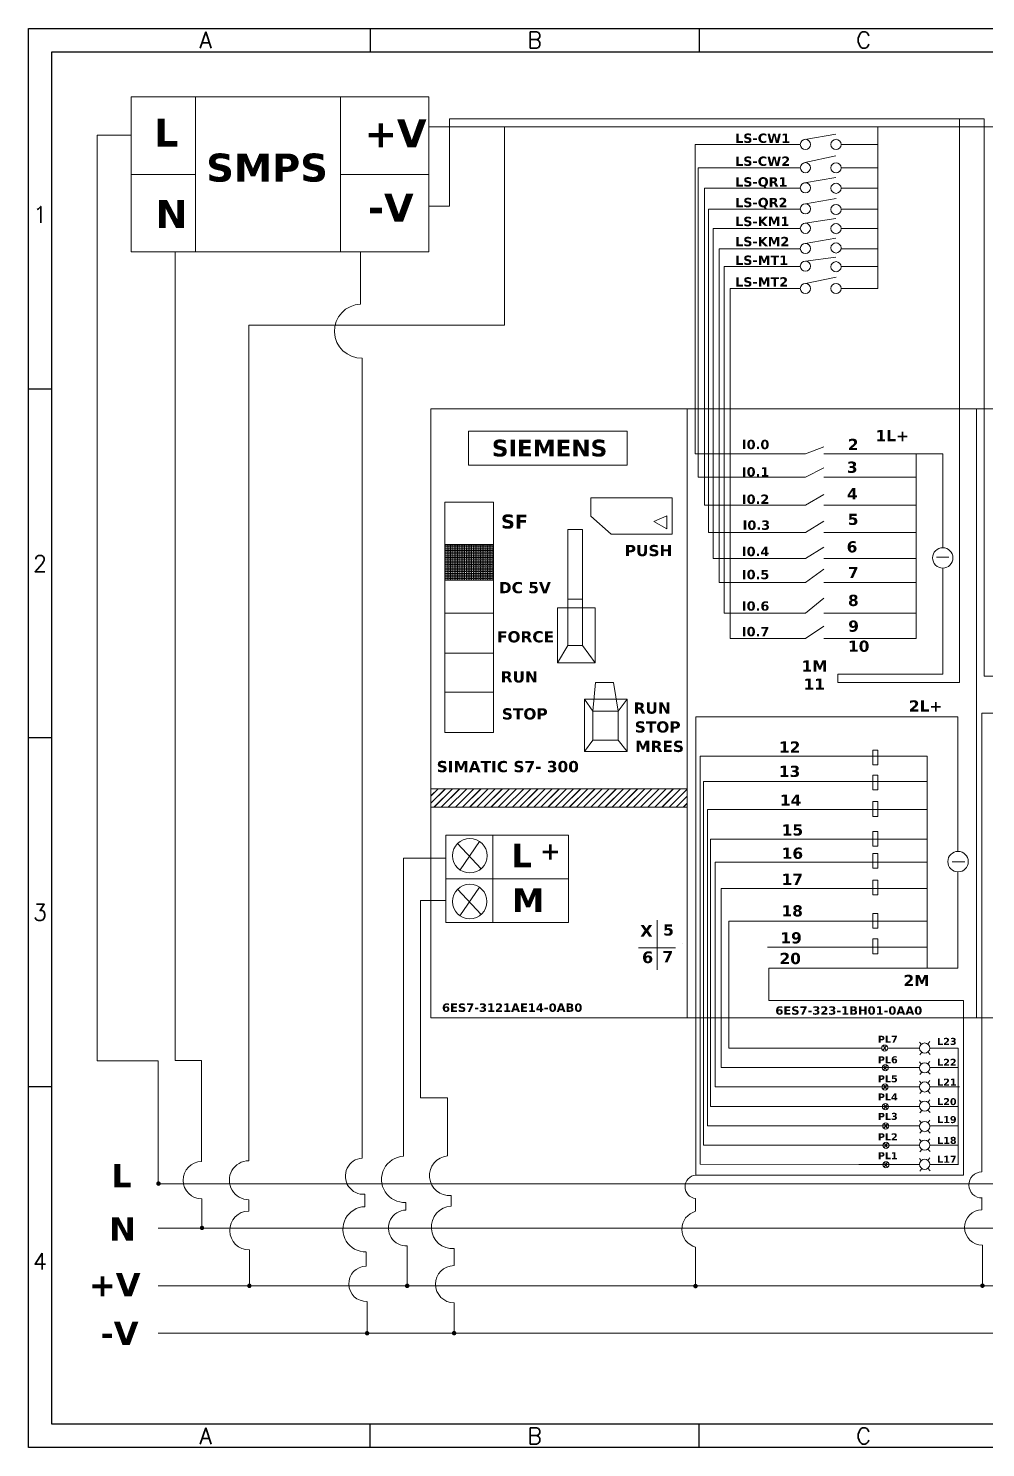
# Model space of a CAD drawing. Header units: millimetres. Extents: x -9791142 to 63260, y -4809864 to 11955173.
# Drawn here: x 13692 to 15745, y -3915 to -872 of the extents above; entities that cross this region are included whole.
import ezdxf

# ---------------------------------------------------------------- set-up
doc = ezdxf.new("R2010")
doc.units = ezdxf.units.MM
doc.header["$LTSCALE"] = 5
doc.styles.add('style2', font='verdana.ttf')

msp = doc.modelspace()

# ---------------------------------------------------------------- hatches: boundary and pattern name
at = {"lineweight": 9, "ltscale": 5}
h = msp.add_hatch(dxfattribs=at)
h.set_pattern_fill('ANGLE', color=256, scale=0.54)
h.set_pattern_definition([(0, (6733.0147, -293.874), (0, 3.7719), [2.7432, -1.0287]), (90, (6733.0147, -293.874), (-3.7719, 2e-16), [2.7432, -1.0287])])
h.paths.add_polyline_path([(14585.3, -1978.5), (14585.3, -2055.1), (14689.4, -2055.1), (14689.4, -1978.5)])
h = msp.add_hatch(dxfattribs=at)
h.set_pattern_fill('JIS_LC_20', color=256, scale=0.54)
h.set_pattern_definition([(45, (6752.418, -301.147), (-7.636753, 7.636753), []), (45, (6752.634, -301.147), (-7.636753, 7.636753), [])])
h.paths.add_polyline_path([(15104.7, -2502), (14555.4, -2502), (14555.4, -2541.6), (15104.7, -2541.6)])
h = msp.add_hatch(color=256, dxfattribs=at)
h.set_gradient(color2=(0, 0, 0), tint=1)
h.paths.add_polyline_path([(13971.2, -3343.9, 0.414214), (13966.3, -3348.7), (13971.2, -3348.7)])
h.paths.add_polyline_path([(13971.2, -3343.9), (13971.2, -3348.7), (13976, -3348.7, 0.414214)])
h.paths.add_polyline_path([(13976, -3348.7), (13971.2, -3348.7), (13966.3, -3348.7, 1)])
h = msp.add_hatch(color=256, dxfattribs=at)
h.set_gradient(color2=(0, 0, 0), tint=1)
h.paths.add_polyline_path([(14064.5, -3439, 0.414214), (14059.7, -3443.8), (14064.5, -3443.8)])
h.paths.add_polyline_path([(14064.5, -3439), (14064.5, -3443.8), (14069.3, -3443.8, 0.414214)])
h.paths.add_polyline_path([(14069.3, -3443.8), (14064.5, -3443.8), (14059.7, -3443.8, 1)])
h = msp.add_hatch(color=256, dxfattribs=at)
h.set_gradient(color2=(0, 0, 0), tint=1)
h.paths.add_polyline_path([(14166.1, -3563.1, 0.414214), (14161.2, -3567.9), (14166.1, -3567.9)])
h.paths.add_polyline_path([(14166.1, -3563.1), (14166.1, -3567.9), (14170.9, -3567.9, 0.414214)])
h.paths.add_polyline_path([(14170.9, -3567.9), (14166.1, -3567.9), (14161.2, -3567.9, 1)])
h = msp.add_hatch(color=256, dxfattribs=at)
h.set_gradient(color2=(0, 0, 0), tint=1)
h.paths.add_polyline_path([(14504.5, -3563.1, 0.414214), (14499.6, -3568), (14504.5, -3568)])
h.paths.add_polyline_path([(14504.5, -3563.1), (14504.5, -3568), (14509.3, -3568, 0.414214)])
h.paths.add_polyline_path([(14509.3, -3568), (14504.5, -3568), (14499.6, -3568, 1)])
h = msp.add_hatch(color=256, dxfattribs=at)
h.set_gradient(color2=(0, 0, 0), tint=1)
h.paths.add_polyline_path([(15122.8, -3563.6, 0.414214), (15117.9, -3568.4), (15122.8, -3568.4)])
h.paths.add_polyline_path([(15122.8, -3563.6), (15122.8, -3568.4), (15127.6, -3568.4, 0.414214)])
h.paths.add_polyline_path([(15127.6, -3568.4), (15122.8, -3568.4), (15117.9, -3568.4, 1)])
h = msp.add_hatch(color=256, dxfattribs=at)
h.set_gradient(color2=(0, 0, 0), tint=1)
h.paths.add_polyline_path([(15738, -3562.8, 0.414214), (15733.1, -3567.6), (15738, -3567.6)])
h.paths.add_polyline_path([(15738, -3562.8), (15738, -3567.6), (15742.8, -3567.6, 0.414214)])
h.paths.add_polyline_path([(15742.8, -3567.6), (15738, -3567.6), (15733.1, -3567.6, 1)])
h = msp.add_hatch(color=256, dxfattribs=at)
h.set_gradient(color2=(0, 0, 0), tint=1)
h.paths.add_polyline_path([(14418.5, -3664.8, 0.414214), (14413.7, -3669.6), (14418.5, -3669.6)])
h.paths.add_polyline_path([(14418.5, -3664.8), (14418.5, -3669.6), (14423.3, -3669.6, 0.414214)])
h.paths.add_polyline_path([(14423.3, -3669.6), (14418.5, -3669.6), (14413.7, -3669.6, 1)])
h = msp.add_hatch(color=256, dxfattribs=at)
h.set_gradient(color2=(0, 0, 0), tint=1)
h.paths.add_polyline_path([(14605.1, -3664.5, 0.414214), (14600.3, -3669.4), (14605.1, -3669.4)])
h.paths.add_polyline_path([(14605.1, -3664.5), (14605.1, -3669.4), (14609.9, -3669.4, 0.414214)])
h.paths.add_polyline_path([(14609.9, -3669.4), (14605.1, -3669.4), (14600.3, -3669.4, 1)])

# ---------------------------------------------------------------- linework, layer by layer
at = {"color": 6}
for p, q in [((14425, -871.8), (14425, -921.8)), ((15130.4, -871.8), (15130.4, -921.8)), ((13742.2, -1645.1), (13692.2, -1645.1)), ((13742.2, -2393.3), (13692.2, -2393.3)), ((13742.2, -3141.6), (13692.2, -3141.6)), ((14425, -3914.8), (14425, -3864.8)), ((15130.4, -3914.8), (15130.4, -3864.8))]:
    msp.add_line(p, q, dxfattribs=at)
at = {"lineweight": 9, "ltscale": 5}
for p, q in [((14050.8, -1018.6), (14050.8, -1351.1)), ((14361.7, -1018.6), (14361.7, -1338)), ((14550.8, -1082.8), (14712.9, -1082.8)), ((15688.5, -1066), (14595, -1066)), ((14595, -1066), (14595, -1252.8)), ((14712.9, -1082.8), (14712.9, -1508.4)), ((14712.9, -1082.8), (16097.8, -1082.8)), ((15513.4, -1120.6), (15513.4, -1082.8)), ((15688.5, -2274.6), (15688.5, -1066)), ((15688.5, -1066), (15741.4, -1066)), ((15741.4, -2260.4), (15741.4, -1065.9)), ((15741.4, -1068.5), (15741.4, -1066)), ((13912.3, -1101), (13839.5, -1101)), ((13839.5, -1101), (13839.5, -3085.6)), ((15122.2, -1784.3), (15122.2, -1120.6)), ((15263.8, -1120.6), (15122.2, -1120.6)), ((15263.8, -1120.6), (15347.4, -1120.6)), ((15357.1, -1109.8), (15423.9, -1098.4)), ((15434.9, -1120.6), (15513.4, -1120.6)), ((15513.4, -1120.6), (15513.4, -1429.7)), ((15357.1, -1159.7), (15423.9, -1144.9)), ((13912.3, -1184.8), (14050.8, -1184.8)), ((14361.7, -1184.8), (14550.8, -1184.8)), ((15128.3, -1834.3), (15128.3, -1170.6)), ((15264.4, -1170.6), (15128.3, -1170.6)), ((15264.4, -1170.6), (15347.4, -1170.6)), ((15434.9, -1170.6), (15513.4, -1170.6)), ((15141.7, -1894), (15141.7, -1214.4)), ((15263.8, -1214.4), (15141.7, -1214.4)), ((15263.8, -1214.4), (15347.4, -1214.4)), ((15356.5, -1202.9), (15423.4, -1191.7)), ((15434.9, -1214.4), (15513.9, -1214.4)), ((15358.3, -1247.7), (15424.4, -1236.6)), ((14595, -1252.8), (14550.8, -1252.8)), ((15150.7, -1952.4), (15150.7, -1259.1)), ((15265.3, -1259.1), (15150.7, -1259.1)), ((15263.8, -1259.1), (15347.4, -1259.1)), ((15434.9, -1259.1), (15513.4, -1259.1)), ((15160.7, -2008.5), (15160.7, -1300.8)), ((15263.8, -1300.8), (15160.7, -1300.8)), ((15263.8, -1300.8), (15347.4, -1300.8)), ((15357.6, -1289.7), (15423.9, -1279.1)), ((15434.9, -1300.8), (15513.4, -1300.8)), ((14361.7, -1338), (14361.7, -1351.1)), ((15357.9, -1333), (15423.9, -1321.7)), ((14007.2, -1351.1), (14007.2, -3084.8)), ((14050.8, -1351.1), (14050.8, -1351.1)), ((14361.7, -1351.1), (14361.7, -1351.1)), ((14361.7, -1351.1), (14361.7, -1351.1)), ((14404.4, -1351.1), (14404.4, -1463.3)), ((15173.6, -2059.7), (15173.6, -1344.3)), ((15264.4, -1344.3), (15173.6, -1344.3)), ((15263.8, -1344.3), (15347.4, -1344.3)), ((15358.3, -1370.9), (15423.9, -1362.2)), ((15434.8, -1344.3), (15513.4, -1344.3)), ((15184.3, -2125.5), (15184.3, -1382.2)), ((15263.8, -1382.2), (15184.3, -1382.2)), ((15263.8, -1382.2), (15347.4, -1382.2)), ((15434.9, -1382.2), (15513.4, -1382.2)), ((15197.2, -2180.3), (15197.2, -1429.7)), ((15263.8, -1429.7), (15197.2, -1429.7)), ((15265.9, -1429.7), (15263.8, -1429.7)), ((15265.6, -1429.7), (15347.4, -1429.7)), ((15358.3, -1418.5), (15424.3, -1405.4)), ((15434.9, -1429.7), (15513.4, -1429.7)), ((14712.9, -1508.4), (14164.7, -1508.4)), ((14164.7, -1508.4), (14164.7, -3299.6)), ((14407.9, -1578.6), (14407.9, -3293.9)), ((15104.7, -1687.2), (15104.7, -2993.4)), ((15725, -1687.2), (15725, -2993.4)), ((15252.6, -1784.3), (15122.2, -1784.3)), ((15358.5, -1784.3), (15252.6, -1784.3)), ((15358.5, -1784.3), (15398, -1768.8)), ((15358.5, -1834.3), (15398, -1814.3)), ((15252.6, -1834.3), (15128.3, -1834.3)), ((15358.5, -1834.3), (15252.6, -1834.3)), ((15398, -1834.3), (15596, -1834.3)), ((15358.5, -1894), (15398, -1871)), ((15252.6, -1894), (15141.7, -1894)), ((15358.5, -1894), (15252.6, -1894)), ((15398, -1894), (15596, -1894)), ((15596, -1894), (15596, -1894)), ((15358.5, -1952.4), (15398, -1928.4)), ((14941.9, -1956), (15072.7, -1956)), ((15072.7, -1956), (15072.7, -1956)), ((15252.6, -1952.4), (15150.7, -1952.4)), ((15358.5, -1952.4), (15252.6, -1952.4)), ((15398, -1952.4), (15596, -1952.4)), ((14585.3, -1978.5), (14689.4, -1978.5)), ((15358.5, -2008.5), (15398, -1984)), ((15639.5, -2005.9), (15666.2, -2005.9)), ((15254.9, -2008.5), (15160.7, -2008.5)), ((15358.5, -2008.5), (15252.6, -2008.5)), ((15358.5, -2059.7), (15398, -2031)), ((15398, -2008.5), (15596, -2008.5)), ((15652.9, -2029), (15652.9, -2256.4)), ((14585.3, -2055.1), (14689.4, -2055.1)), ((15254.9, -2059.7), (15173.6, -2059.7)), ((15358.5, -2059.7), (15252.6, -2059.7)), ((15398, -2059.7), (15596, -2059.7)), ((14848.7, -2096), (14880.7, -2096)), ((15358.5, -2125.5), (15398, -2093.5)), ((14585.3, -2125.9), (14689.4, -2125.9)), ((15258.1, -2125.5), (15184.3, -2125.5)), ((15358.5, -2125.5), (15252.6, -2125.5)), ((15398, -2125.5), (15596, -2125.5)), ((15358.5, -2180.3), (15398, -2153.7)), ((15255.1, -2180.3), (15197.2, -2180.3)), ((15358.5, -2180.3), (15252.6, -2180.3)), ((15398, -2180.3), (15596, -2180.3)), ((14585.3, -2211.1), (14689.4, -2211.1)), ((14848.7, -2195.2), (14826.8, -2232.2)), ((14880.7, -2195.2), (14907.6, -2232.2)), ((14908.1, -2274.3), (14902.4, -2335.8)), ((14908.1, -2274.3), (14946.7, -2274.3)), ((14946.7, -2274.3), (14956.9, -2335.8)), ((15652.9, -2256.4), (15427.7, -2256.4)), ((15427.7, -2256.4), (15427.7, -2274.6)), ((15427.7, -2274.6), (15688.5, -2274.6)), ((15824, -2260.4), (15741.4, -2260.4)), ((14585.3, -2294.9), (14689.4, -2294.9)), ((14884.6, -2310.3), (14902.4, -2335.8)), ((14975.9, -2310.3), (14956.9, -2335.8)), ((14956.9, -2335.8), (14956.9, -2335.8)), ((15821.3, -2340.3), (15736.4, -2340.3)), ((15736.4, -2340.3), (15736.4, -3323.5)), ((15254.4, -2348), (15123.1, -2348)), ((15123.1, -2348), (15123.1, -3321.7)), ((15685.1, -2348), (15254.4, -2348)), ((15685.1, -2636.5), (15685.1, -2348)), ((14585.3, -2381.6), (14689.4, -2381.6)), ((14884.6, -2422.6), (14902.4, -2398.1)), ((14956.9, -2398.1), (14975.9, -2422.6)), ((15277.1, -2432.5), (15132.4, -2432.5)), ((15132.4, -2432.5), (15132.4, -3307.4)), ((15503, -2419.2), (15503, -2450.8)), ((15283.1, -2486.9), (15139.8, -2486.9)), ((15139.8, -2486.9), (15139.8, -3266.5)), ((15292.6, -2486.9), (15277.1, -2486.9)), ((15292.6, -2486.9), (15619.2, -2486.9)), ((15503, -2472.9), (15503, -2504.6)), ((14555.4, -2502), (15104.7, -2502)), ((14555.4, -2541.6), (15104.7, -2541.6)), ((15104.7, -2541.6), (15104.7, -2541.6)), ((15280.7, -2546.4), (15148.6, -2546.4)), ((15148.6, -2546.4), (15148.6, -3224.8)), ((15309.6, -2546.4), (15277.1, -2546.4)), ((15309.6, -2546.4), (15619.2, -2546.4)), ((14587.4, -2601.6), (14587.4, -2789)), ((14659.6, -2615.1), (14617.9, -2676.3)), ((14688.3, -2601.6), (14688.3, -2789)), ((15282.5, -2609.9), (15154.9, -2609.9)), ((15154.9, -2609.9), (15154.9, -3183.2)), ((15327.7, -2609.9), (15277.1, -2609.9)), ((15327.7, -2609.9), (15619.2, -2609.9)), ((15503, -2594), (15503, -2625.6)), ((14612.7, -2619.4), (14663.1, -2673.7)), ((15503, -2640.7), (15503, -2672.3)), ((14587.4, -2651), (14496.6, -2651)), ((14496.6, -2651), (14496.6, -3290.2)), ((14617.9, -2676.3), (14617.9, -2676.3)), ((14663.1, -2673.7), (14663.1, -2673.7)), ((14663.1, -2673.7), (14663.1, -2673.7)), ((15277.1, -2659.7), (15164.9, -2659.7)), ((15164.9, -2659.7), (15164.9, -3141.5)), ((15341.9, -2659.7), (15277.1, -2659.7)), ((15341.9, -2659.7), (15619.2, -2659.7)), ((15619.2, -2659.7), (15619.2, -2659.7)), ((15673.3, -2658.8), (15699.9, -2658.8)), ((14587.4, -2695.3), (14850.3, -2695.3)), ((15503, -2698), (15503, -2729.6)), ((15685.1, -2886.9), (15685.1, -2680.2)), ((14612.5, -2717.7), (14662.9, -2771.9)), ((14659.4, -2713.4), (14617.7, -2774.6)), ((15287.4, -2716), (15178, -2716)), ((15178, -2716), (15178, -3099.9)), ((15277.1, -2716), (15619.2, -2716)), ((14587.4, -2741.9), (14533, -2741.9)), ((14533, -2741.9), (14533, -3165)), ((14587.4, -2789), (14587.4, -2789)), ((14658.7, -2771.9), (14658.7, -2771.9)), ((14658.7, -2771.9), (14658.7, -2771.9)), ((15040.4, -2784.1), (15040.4, -2890.6)), ((15286.2, -2785.9), (15194.5, -2785.9)), ((15194.5, -2785.9), (15194.5, -3057.4)), ((15277.1, -2785.9), (15619.2, -2785.9)), ((15503, -2769.4), (15503, -2801)), ((15503, -2824.2), (15503, -2855.9)), ((15000.7, -2843.5), (15079.8, -2843.5)), ((15094.4, -2834.4), (15094.4, -2834.4)), ((15277.1, -2841.6), (15619.2, -2841.6)), ((15040.4, -2890.6), (15040.4, -2890.6)), ((15406.7, -2886.9), (15280.1, -2886.9)), ((15280.1, -2886.9), (15280.1, -2956)), ((15619.2, -2886.9), (15685.1, -2886.9)), ((15280.1, -2956), (15697.2, -2956)), ((15697.2, -2956), (15697.2, -3330.4)), ((15104.7, -2993.4), (15104.7, -2993.4)), ((15194.5, -3057.4), (15194.5, -3058.2)), ((15481.2, -3058.2), (15194.5, -3058.2)), ((15473, -3058.2), (15522, -3058.2)), ((15532.1, -3052.7), (15524.6, -3063.5)), ((15525, -3052.7), (15532.1, -3063.8)), ((15528.3, -3058.2), (15528.6, -3058.2)), ((15535.2, -3058.2), (15603.3, -3058.2)), ((15603, -3045.4), (15606.9, -3050)), ((15608, -3067.1), (15603.8, -3072.5)), ((15621.1, -3066.5), (15625.8, -3072)), ((15625.5, -3044.3), (15621.2, -3049.9)), ((15625, -3058.2), (15686.1, -3058.2)), ((15686.1, -3058.2), (15686.1, -3294.9)), ((13839.5, -3085.6), (13970.6, -3085.6)), ((13970.6, -3085.6), (13970.6, -3349.1)), ((14007.2, -3084.8), (14063.5, -3084.8)), ((14063.5, -3084.8), (14063.5, -3272.3)), ((15476.3, -3099.9), (15178, -3099.9)), ((15473, -3099.9), (15603.3, -3099.9)), ((15533.1, -3094.8), (15525.5, -3105.6)), ((15525.9, -3094.8), (15533.1, -3105.9)), ((15603, -3087.8), (15606.9, -3092.4)), ((15625.5, -3086.7), (15621.2, -3092.3)), ((15625, -3099.9), (15686.1, -3099.9)), ((15603, -3128.8), (15606.9, -3133.3)), ((15608, -3109.5), (15603.8, -3114.9)), ((15621.1, -3108.9), (15625.8, -3114.4)), ((15625.5, -3127.7), (15621.2, -3133.3)), ((15474.6, -3141.5), (15164.9, -3141.5)), ((15476.1, -3141.5), (15473, -3141.5)), ((15476.1, -3141.5), (15603.3, -3141.5)), ((15532.9, -3136.1), (15525.3, -3146.9)), ((15525.7, -3136.1), (15532.8, -3147.2)), ((15608, -3150.4), (15603.8, -3155.9)), ((15621.1, -3149.8), (15625.8, -3155.3)), ((15625, -3141.5), (15689.1, -3141.5)), ((14533, -3165), (14591.1, -3165)), ((14591.1, -3165), (14591.1, -3289.4)), ((15474.2, -3183.2), (15154.9, -3183.2)), ((15473, -3183.2), (15603.3, -3183.2)), ((15533.7, -3178.3), (15526.2, -3189.1)), ((15526.6, -3178.3), (15533.7, -3189.4)), ((15603, -3170), (15606.9, -3174.6)), ((15608, -3191.7), (15603.8, -3197.1)), ((15621.1, -3191.1), (15625.8, -3196.6)), ((15625.5, -3168.9), (15621.2, -3174.5)), ((15625, -3183.2), (15684.4, -3183.2)), ((15149.1, -3224.8), (15148.6, -3224.8)), ((15478.8, -3224.8), (15149, -3224.8)), ((15473, -3224.8), (15603.4, -3224.8)), ((15534.2, -3219.6), (15526.7, -3230.5)), ((15527.1, -3219.6), (15534.2, -3230.7)), ((15603, -3213.8), (15606.9, -3218.4)), ((15625.5, -3212.7), (15621.2, -3218.3)), ((15624.9, -3224.8), (15686.1, -3224.8)), ((15603, -3253.6), (15606.9, -3258.2)), ((15608, -3235.5), (15603.8, -3240.9)), ((15621.1, -3234.9), (15625.8, -3240.4)), ((15625.5, -3252.5), (15621.2, -3258.1)), ((14063.5, -3272.3), (14063.5, -3272.3)), ((14063.5, -3272.3), (14063.5, -3301.5)), ((15477.6, -3266.5), (15139.8, -3266.5)), ((15473, -3266.5), (15603.3, -3266.5)), ((15534.7, -3261.2), (15527.2, -3272)), ((15527.6, -3261.2), (15534.7, -3272.3)), ((15608, -3275.3), (15603.8, -3280.7)), ((15621.1, -3274.7), (15625.8, -3280.2)), ((15625, -3266.5), (15686.1, -3266.5)), ((14063.5, -3301.5), (14063.5, -3301.5)), ((14164.7, -3299.6), (14164.7, -3299.6)), ((14407.9, -3293.9), (14407.9, -3293.9)), ((15473, -3308.1), (15132.4, -3307.4)), ((15473.6, -3308.1), (15473, -3308.1)), ((15473.6, -3308.1), (15603.3, -3308.1)), ((15534.6, -3302.9), (15527.1, -3313.7)), ((15527.5, -3302.8), (15534.6, -3313.9)), ((15603, -3294.7), (15606.9, -3299.3)), ((15608, -3316.4), (15603.8, -3321.8)), ((15621.1, -3315.8), (15625.8, -3321.2)), ((15625.5, -3293.6), (15621.2, -3299.2)), ((15625, -3308.1), (15686.6, -3308.1)), ((15686.1, -3294.9), (15686.1, -3308.1)), ((15123.1, -3321.7), (15123.1, -3330.4)), ((15697.2, -3330.4), (15123.1, -3330.4)), ((14413.9, -3371.6), (14413.9, -3398.3)), ((14598.8, -3374.2), (14598.8, -3396.9)), ((14064.2, -3381.4), (14064.2, -3444)), ((14165, -3383.4), (14165, -3407.5)), ((14165, -3407.5), (14165, -3407.5)), ((14501.3, -3389.3), (14501.3, -3405.6)), ((14501.3, -3405.6), (14501.3, -3405.6)), ((14598.8, -3396.9), (14598.8, -3396.9)), ((15123, -3380.8), (15123, -3408.2)), ((15736.9, -3379.6), (15736.9, -3405)), ((13970.6, -3444), (16355.8, -3444)), ((14166.3, -3490.9), (14166.3, -3568)), ((14416.2, -3495.1), (14416.2, -3525.6)), ((14504.3, -3482.5), (14504.3, -3530.1)), ((14605, -3488), (14605, -3524.7)), ((15123, -3485), (15123, -3568)), ((15737.9, -3480.4), (15737.9, -3568)), ((14416.2, -3525.6), (14416.2, -3525.6)), ((14504.3, -3530.1), (14504.3, -3530.1)), ((14504.3, -3530.1), (14504.3, -3568)), ((13970.6, -3568), (16354.8, -3568)), ((14418.3, -3601.6), (14418.3, -3669.6)), ((14605.1, -3604.3), (14605.1, -3669.6))]:
    msp.add_line(p, q, dxfattribs=at)
at = {"color": 240}
for points in [[(13692.2, -871.8), (17979.3, -871.8), (17979.3, -3914.8), (13692.2, -3914.8)], [(13742.2, -921.8), (17929.3, -921.8), (17929.3, -3864.8), (13742.2, -3864.8)]]:
    msp.add_lwpolyline(points, close=True, dxfattribs=at)
at = {"lineweight": 9, "ltscale": 5}
for points in [[(13912.3, -1018.6), (14550.8, -1018.6), (14550.8, -1351.1), (13912.3, -1351.1)], [(14635.8, -1735.4), (14976.1, -1735.4), (14976.1, -1808.4), (14635.8, -1808.4)], [(14848.7, -1946.3), (14880.7, -1946.3), (14880.7, -2195.2), (14848.7, -2195.2)], [(14826.8, -2114.5), (14907.6, -2114.5), (14907.6, -2232.2), (14826.8, -2232.2)], [(14884.6, -2310.3), (14975.9, -2310.3), (14975.9, -2422.6), (14884.6, -2422.6)], [(15503, -2419.2), (15513.5, -2419.2), (15513.5, -2450.8), (15503, -2450.8)], [(14555.4, -2437.9), (14555.4, -2437.9), (14555.4, -2566.1), (14555.4, -2566.1)], [(15503, -2472.9), (15513.5, -2472.9), (15513.5, -2504.6), (15503, -2504.6)], [(15503, -2529.8), (15513.5, -2529.8), (15513.5, -2561.4), (15503, -2561.4)], [(15503, -2594), (15513.5, -2594), (15513.5, -2625.6), (15503, -2625.6)], [(15503, -2640.7), (15513.5, -2640.7), (15513.5, -2672.3), (15503, -2672.3)], [(15503, -2698), (15513.5, -2698), (15513.5, -2729.6), (15503, -2729.6)], [(15503, -2769.4), (15513.5, -2769.4), (15513.5, -2801), (15503, -2801)], [(15503, -2824.2), (15513.5, -2824.2), (15513.5, -2855.9), (15503, -2855.9)]]:
    msp.add_lwpolyline(points, close=True, dxfattribs=at)
for points in [[(14555.4, -1687.2), (16894.5, -1687.2), (16894.5, -2993.4), (14555.4, -2993.4), (14555.4, -2993.4), (14555.4, -1687.2)], [(15398, -1784.3), (15596, -1784.3), (15596, -2180.3)], [(15596, -1784.3), (15652.9, -1784.3), (15652.9, -1985.3)], [(14898.6, -1917.7), (14898.6, -1878.2), (15072.7, -1878.2), (15072.7, -1956)], [(14585.3, -2381.6), (14585.3, -1887.5), (14689.4, -1887.5), (14689.4, -2381.6)], [(15061.2, -1916.9), (15061.2, -1944.9), (15033.4, -1929.2), (15061.2, -1916.9)], [(14941.9, -1956), (14898.6, -1917.7), (14898.6, -1917.7)], [(14903.5, -2335.8), (14956.9, -2335.8), (14956.9, -2398.1), (14902.4, -2398.1), (14902.4, -2335.8)], [(15277.1, -2432.5), (15619.2, -2432.5), (15619.2, -2886.9), (15406.7, -2886.9)], [(14587.4, -2601.6), (14850.3, -2601.6), (14850.3, -2789), (14587.4, -2789)], [(13970.6, -3349.1), (16365.2, -3349.1)], [(16350.5, -3669.6), (13970.6, -3669.6)]]:
    msp.add_lwpolyline(points, dxfattribs=at)
for centre, radius in [((15358.3, -1120.6), 10.9), ((15424, -1120.6), 10.9), ((15358.3, -1170.5), 10.9), ((15424, -1170.8), 10.9), ((15358.3, -1213.7), 10.9), ((15424, -1214.7), 10.9), ((15358.3, -1258.6), 10.9), ((15424, -1260), 10.9), ((15358.3, -1300.5), 10.9), ((15424, -1301.1), 10.9), ((15358.3, -1343.9), 10.9), ((15424, -1342.6), 10.9), ((15358.3, -1381.8), 10.9), ((15424, -1382.8), 10.9), ((15358.3, -1429.4), 10.9), ((15424, -1429.5), 10.9), ((15652.9, -2007.2), 21.9), ((14638.8, -2645.7), 37), ((15685.7, -2658.4), 21.9), ((14638.6, -2744), 37), ((15528.6, -3058.2), 6.6), ((15614.1, -3058.1), 10.9), ((15529.5, -3100.4), 6.6), ((15614.1, -3100.5), 10.9), ((15614.1, -3141.5), 10.9), ((15529.3, -3141.6), 6.6), ((15530.1, -3183.8), 6.6), ((15614.1, -3182.7), 10.9), ((15530.7, -3225.2), 6.6), ((15614.1, -3226.5), 10.9), ((15614.1, -3266.3), 10.9), ((15531.2, -3266.7), 6.6), ((15531, -3308.4), 6.6), ((15614.1, -3307.4), 10.9)]:
    msp.add_circle(centre, radius, dxfattribs=at)
for centre, radius, start, end in [((14406.2, -1521), 57.7, 91.784, 271.784), ((14063.9, -3341.4), 39.9, 90.5206, 270.5206), ((14165, -3341.5), 41.9, 90.3317, 270.3317), ((14410.9, -3332.8), 39, 94.3643, 274.3643), ((14499, -3339.7), 49.6, 92.7291, 272.7291), ((14594.9, -3331.8), 42.6, 95.1704, 275.1704), ((15125.6, -3355.6), 25.3, 95.7069, 263.9928), ((15736.9, -3351.6), 28, 91.1434, 271.1434), ((14165.6, -3449.2), 41.7, 90.9017, 270.9017), ((14415, -3446.7), 48.4, 91.3541, 271.3541), ((14502.8, -3444), 38.5, 92.1643, 272.1643), ((14601.9, -3442.4), 45.7, 93.8823, 273.8823), ((15737.4, -3442.7), 37.7, 90.7163, 270.7163), ((15133, -3446.6), 39.7, 104.574, 255.426), ((14417.2, -3563.6), 38, 91.573, 271.573), ((14605, -3564.5), 39.8, 90.0949, 270.0949)]:
    msp.add_arc(centre, radius, start, end, dxfattribs=at)

# ---------------------------------------------------------------- texts
at = {"color": 2, "char_height": 35, "attachment_point": 5, "style": 'style2'}
for s, insert, width in [('{\\Fromans|c0;A}', (14072.4, -896.8), 705.35), ('{\\Fromans|c0;B}', (14777.7, -896.8), 705.35), ('{\\Fromans|c0;C}', (15483.1, -896.8), 705.35), ('{\\Fromans|c0;1}', (13717.2, -1270.9), 50), ('{\\Fromans|c0;2}', (13717.2, -2019.2), 50), ('{\\Fromans|c0;3}', (13717.2, -2767.4), 50), ('{\\Fromans|c0;4}', (13717.2, -3515.7), 50), ('{\\Fromans|c0;A}', (14072.4, -3889.8), 705.35), ('{\\Fromans|c0;B}', (14777.7, -3889.8), 705.35), ('{\\Fromans|c0;C}', (15483.1, -3889.8), 705.35)]:
    msp.add_mtext(s, dxfattribs=dict(at, insert=insert, width=width))
at = {"lineweight": 9, "ltscale": 5, "attachment_point": 1}
for s, width, insert, char_height in [('{\\fVerdana|b1|i0|c0|p34;L}', 185.307, (13961.7, -1065.2), 60), ('{\\fVerdana|b1|i0|c0|p34;+V}', 185.307, (14413.5, -1066.8), 60), ('{\\fVerdana|b1|i0|c0|p34;LS-CW1}', 122.582, (15207.6, -1097.3), 20), ('{\\fVerdana|b1|i0|c0|p34;SMPS}', 244.071, (14073.6, -1140.3), 60), ('{\\fVerdana|b1|i0|c0|p34;LS-CW2}', 122.582, (15207.6, -1146.6), 20), ('{\\fVerdana|b1|i0|c0|p34;LS-QR1}', 122.582, (15207.6, -1191), 20), ('{\\fVerdana|b1|i0|c0|p34;N}', 185.307, (13964.7, -1239.8), 60), ('{\\fVerdana|b1|i0|c0|p34;-V}', 185.307, (14420.5, -1225.9), 60), ('{\\fVerdana|b1|i0|c0|p34;LS-QR2}', 122.582, (15207.6, -1235.2), 20), ('{\\fVerdana|b1|i0|c0|p34;LS-KM1}', 122.582, (15207.6, -1275.8), 20), ('{\\fVerdana|b1|i0|c0|p34;LS-KM2}', 122.582, (15207.6, -1318.9), 20), ('{\\fVerdana|b1|i0|c0|p34;LS-MT1}', 122.582, (15207.6, -1358.9), 20), ('{\\fVerdana|b1|i0|c0|p34;LS-MT2}', 122.582, (15207.6, -1405.4), 20), ('{\\fVerdana|b1|i0|c0|p34;1L+}', 134.017, (15508.7, -1733.1), 24), ('{\\fVerdana|b1|i0|c0|p34;SIEMENS}', 673.71, (14686, -1753.7), 36), ('{\\fVerdana|b1|i0|c0|p34;I0.0}', 105.139, (15222.2, -1754), 20), ('{\\fVerdana|b1|i0|c0|p34;2}', 65.512, (15449.3, -1752), 24), ('{\\fVerdana|b1|i0|c0|p34;I0.1}', 105.139, (15222.2, -1812.7), 20), ('{\\fVerdana|b1|i0|c0|p34;3}', 65.512, (15447.3, -1800.7), 24), ('{\\fVerdana|b1|i0|c0|p34;I0.2}', 105.139, (15222.2, -1871.4), 20), ('{\\fVerdana|b1|i0|c0|p34;4}', 65.512, (15447.8, -1857.6), 24), ('{\\fVerdana|b1|i0|c0|p34;SF}', 169.878, (14705.7, -1914.2), 30), ('{\\fVerdana|b1|i0|c0|p34;5}', 65.512, (15449.2, -1912.5), 24), ('{\\fVerdana|b1|i0|c0|p34;I0.3}', 105.139, (15223.8, -1926.9), 20), ('{\\fVerdana|b1|i0|c0|p34;6}', 65.512, (15446.9, -1971.4), 24), ('{\\fVerdana|b1|i0|c0|p34;PUSH}', 169.878, (14971, -1979.4), 24), ('{\\fVerdana|b1|i0|c0|p34;I0.4}', 105.139, (15222.2, -1983.4), 20), ('{\\fVerdana|b1|i0|c0|p34;I0.5}', 105.139, (15222.2, -2032.8), 20), ('{\\fVerdana|b1|i0|c0|p34;7}', 65.512, (15449.5, -2026.5), 24), ('{\\fVerdana|b1|i0|c0|p34;DC 5V}', 169.878, (14701.1, -2058.9), 24), ('{\\fVerdana|b1|i0|c0|p34;8}', 65.512, (15449.7, -2086.3), 24), ('{\\fVerdana|b1|i0|c0|p34;I0.6}', 105.139, (15222.2, -2100.3), 20), ('{\\fVerdana|b1|i0|c0|p34;I0.7}', 105.139, (15222.2, -2155.2), 20), ('{\\fVerdana|b1|i0|c0|p34;9}', 65.512, (15450.2, -2141.4), 24), ('{\\fVerdana|b1|i0|c0|p34;FORCE}', 169.878, (14697, -2164.3), 24), ('{\\fVerdana|b1|i0|c0|p34;10}', 65.512, (15449.8, -2184.5), 24), ('{\\fVerdana|b1|i0|c0|p34;RUN}', 169.878, (14705.1, -2250.3), 24), ('{\\fVerdana|b1|i0|c0|p34;1M}', 134.017, (15350, -2227.1), 24), ('{\\fVerdana|b1|i0|c0|p34;11}', 65.512, (15354.5, -2265.8), 24), ('{\\fVerdana|b1|i0|c0|p34;2L+}', 134.017, (15580.3, -2312.6), 24), ('{\\fVerdana|b1|i0|c0|p34;STOP}', 169.878, (14707.4, -2329.6), 24), ('{\\fVerdana|b1|i0|c0|p34;RUN}', 169.878, (14990, -2317.2), 24), ('{\\fVerdana|b1|i0|c0|p34;STOP}', 169.878, (14992.4, -2357.6), 24), ('{\\fVerdana|b1|i0|c0|p34;MRES}', 169.878, (14993.7, -2399.3), 24), ('{\\fVerdana|b1|i0|c0|p34;12}', 65.512, (15301.7, -2400.7), 24), ('{\\fVerdana|b1|i0|c0|p34;SIMATIC S7- 300}', 441.66, (14567.7, -2442.6), 24), ('{\\fVerdana|b1|i0|c0|p34;13}', 65.512, (15301.4, -2452.8), 24), ('{\\fVerdana|b1|i0|c0|p34;14}', 65.512, (15303.8, -2514.6), 24), ('{\\fVerdana|b1|i0|c0|p34;15}', 65.512, (15307.6, -2578.5), 24), ('{\\fVerdana|b1|i0|c0|p34;L}', 260.308, (14727.6, -2620.1), 50.4), ('{\\fVerdana|b1|i0|c0|p34;16}', 65.512, (15307.6, -2628.4), 24), ('{\\fVerdana|b1|i0|c0|p34;17}', 65.512, (15307.3, -2684.2), 24), ('{\\fVerdana|b1|i0|c0|p34;M}', 260.308, (14729.4, -2715.9), 50.4), ('{\\fVerdana|b1|i0|c0|p34;18}', 65.512, (15307.1, -2751.9), 24), ('{\\fVerdana|b1|i0|c0|p34;X}', 65.512, (15004.2, -2794.3), 25), ('{\\fVerdana|b1|i0|c0|p34;5}', 65.512, (15053.3, -2793), 24), ('{\\fVerdana|b1|i0|c0|p34;19}', 65.512, (15304.8, -2809.8), 24), ('{\\fVerdana|b1|i0|c0|p34;6}', 65.512, (15008.1, -2850.9), 25), ('{\\fVerdana|b1|i0|c0|p34;7}', 65.512, (15051.8, -2850.1), 24), ('{\\fVerdana|b1|i0|c0|p34;20}', 65.512, (15302.9, -2854), 24), ('{\\fVerdana|b1|i0|c0|p34;2M}', 134.017, (15568.8, -2901.2), 24), ('{\\fVerdana|b1|i0|c0|p34;6ES7-3121AE14-0AB0}', 708.633, (14579.2, -2962.5), 18), ('{\\fVerdana|b1|i0|c0|p34;6ES7-323-1BH01-0AA0}', 708.633, (15294, -2968.6), 18), ('{\\fVerdana|b1|i0|c0|p34;PL7}', 41.112, (15513.8, -3031.8), 15), ('{\\fVerdana|b1|i0|c0|p34;L23}', 18.624, (15640.8, -3036.3), 15), ('{\\fVerdana|b1|i0|c0|p34;PL6}', 41.112, (15513.8, -3075.7), 15), ('{\\fVerdana|b1|i0|c0|p34;L22}', 18.624, (15640.8, -3081.2), 15), ('{\\fVerdana|b1|i0|c0|p34;PL5}', 41.112, (15513.8, -3116.5), 15), ('{\\fVerdana|b1|i0|c0|p34;L21}', 18.624, (15640.8, -3123.7), 15), ('{\\fVerdana|b1|i0|c0|p34;PL4}', 41.112, (15513.8, -3155.5), 15), ('{\\fVerdana|b1|i0|c0|p34;L20}', 18.624, (15640.8, -3165.5), 15), ('{\\fVerdana|b1|i0|c0|p34;PL3}', 41.112, (15513.8, -3197.1), 15), ('{\\fVerdana|b1|i0|c0|p34;L19}', 18.624, (15640.8, -3204), 15), ('{\\fVerdana|b1|i0|c0|p34;PL2}', 41.112, (15513.8, -3241), 15), ('{\\fVerdana|b1|i0|c0|p34;L18}', 18.624, (15640.8, -3248.6), 15), ('{\\fVerdana|b1|i0|c0|p34;PL1}', 41.112, (15513.8, -3281.4), 15), ('{\\fVerdana|b1|i0|c0|p34;L}', 125.077, (13869.9, -3306.6), 50), ('{\\fVerdana|b1|i0|c0|p34;L17}', 18.624, (15640.8, -3289.1), 15), ('{\\fVerdana|b1|i0|c0|p34;N}', 125.077, (13865.2, -3420.8), 50), ('{\\fVerdana|b1|i0|c0|p34;+V}', 125.077, (13822.1, -3540.5), 50), ('{\\fVerdana|b1|i0|c0|p34;-V}', 125.077, (13846.8, -3645), 50)]:
    msp.add_mtext_dynamic_manual_height_columns(s, width=width, gutter_width=12.5, heights=[0], dxfattribs=dict(at, insert=insert, char_height=char_height))
at = {"lineweight": 9, "ltscale": 5, "insert": (14789.7, -2616.1), "char_height": 37.8, "width": 107.471, "attachment_point": 1}
msp.add_mtext('{\\fVerdana|b1|i0|c0|p34;+}', dxfattribs=at)

doc.saveas('drawing.dxf')
